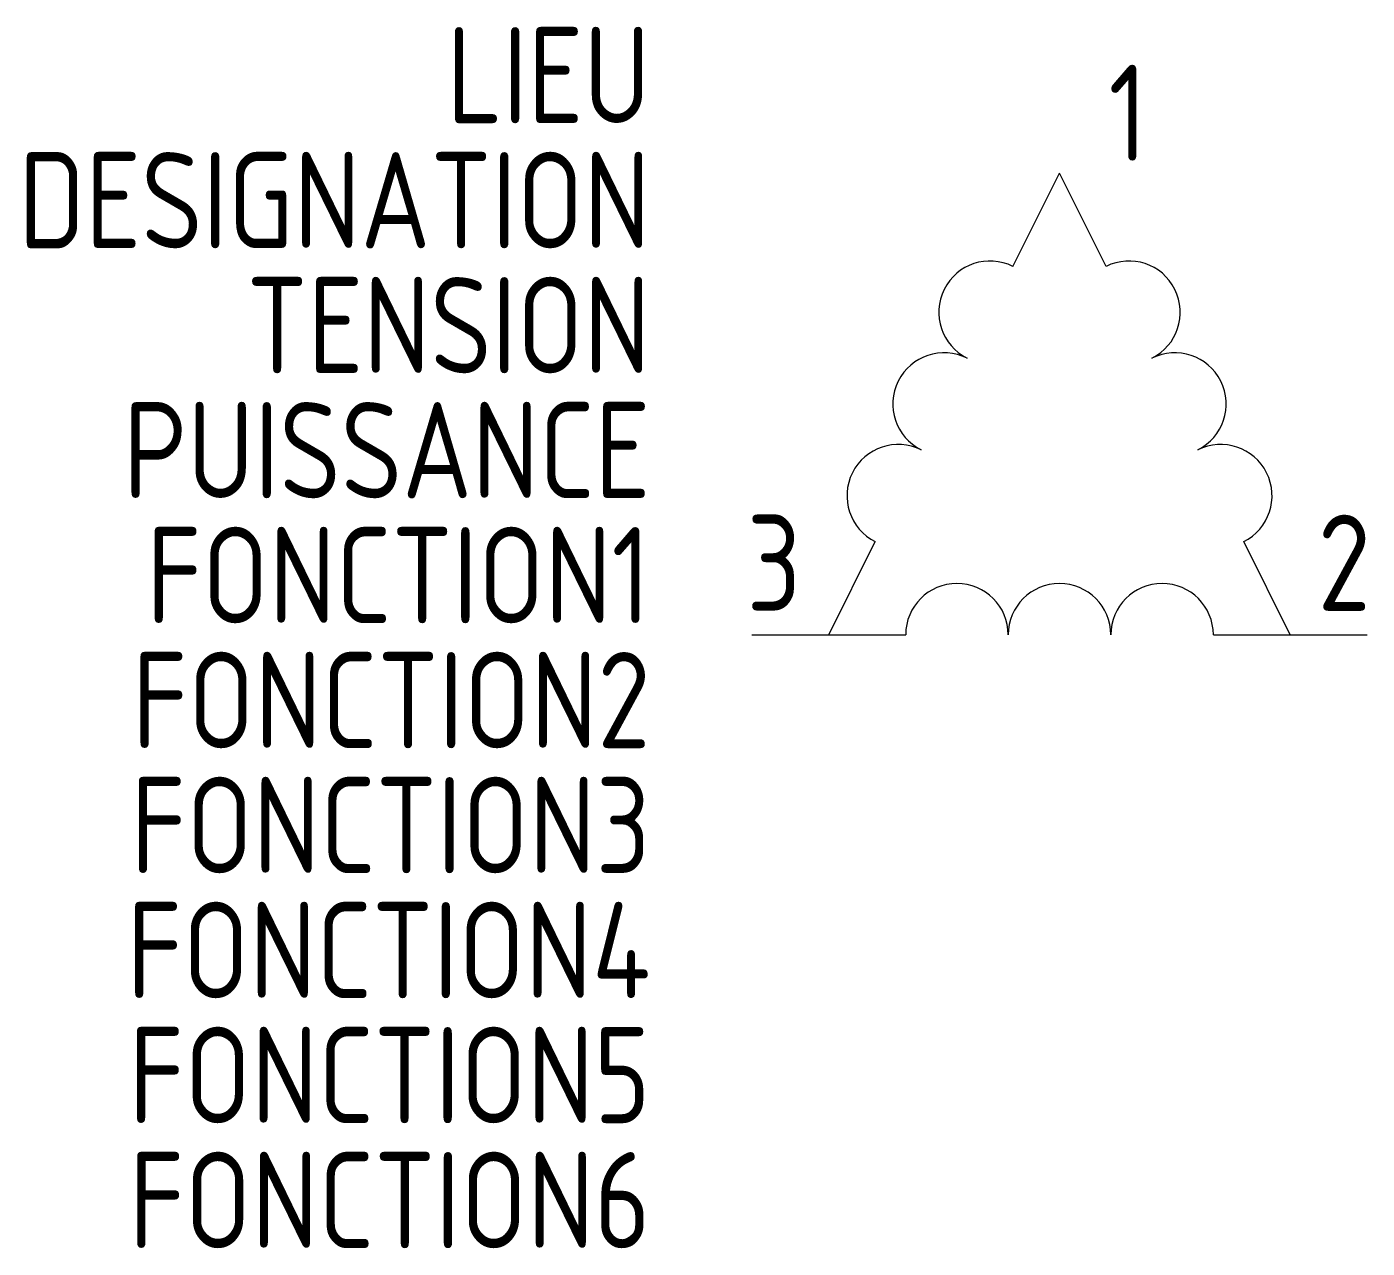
# Model space of a CAD drawing. Extents: x -1611.5 to -1576.6, y -907.5 to -875.8.
import ezdxf
from ezdxf.enums import TextEntityAlignment as Align

# ---------------------------------------------------------------- set-up
doc = ezdxf.new("R2010")
doc.units = 0
doc.header["$LTSCALE"] = 0.3
for name, color, linetype in [('SYMB_FIL', 3, 'CONTINUOUS'), ('SYMB_TXT_CONTACT', 2, 'CONTINUOUS'), ('SYMB_TXT_NOM', 3, 'CONTINUOUS')]:
    doc.layers.add(name, color=color, linetype=linetype)
doc.styles.add('NET2_5', font='isocp.shx', dxfattribs={"width": 0.9, "height": 2.5})

msp = doc.modelspace()

# ---------------------------------------------------------------- linework, layer by layer
at = {"layer": 'SYMB_FIL'}
for p, q in [((-1585.845, -882.016), (-1584.634, -879.593)), ((-1583.423, -882.016), (-1584.634, -879.593)), ((-1590.634, -891.593), (-1589.423, -889.171)), ((-1578.634, -891.593), (-1579.845, -889.171)), ((-1592.634, -891.593), (-1588.634, -891.593)), ((-1580.634, -891.593), (-1576.634, -891.593))]:
    msp.add_line(p, q, dxfattribs=at)
for centre, start, end in [((-1586.441, -883.208), 63.4349, 243.4349), ((-1582.827, -883.208), 296.5651, 116.5651), ((-1587.634, -885.593), 63.4349, 243.4349), ((-1581.634, -885.593), 296.5651, 116.5651), ((-1588.827, -887.978), 63.4349, 243.4349), ((-1580.441, -887.978), 296.5651, 116.5651), ((-1587.301, -891.593), 0, 180), ((-1584.634, -891.593), 0, 180), ((-1581.967, -891.593), 0, 180)]:
    msp.add_arc(centre, 1.333, start, end, dxfattribs=at)

# ---------------------------------------------------------------- texts
at = {"layer": 'SYMB_TXT_CONTACT', "style": 'NET2_5', "width": 0.9, "flags": 8}
for tag, p, s in [('1', (-1583.359, -879.272), 'U'), ('2', (-1577.921, -890.972), 'V')]:
    msp.add_attdef(tag, p, s, height=2.5, dxfattribs=at)
msp.add_attdef('3', text='W', height=2.5, dxfattribs=at).set_placement((-1591.347, -890.972), align=Align.RIGHT)
at = {"layer": 'SYMB_TXT_NOM', "style": 'NET2_5', "width": 0.9, "flags": 8}
for tag, text, p in [('LIEU', '', (-1595.269, -878.293)), ('DESIGNATION', 'M?', (-1595.269, -881.543)), ('TENSION', '?V', (-1595.269, -884.793)), ('PUISSANCE', '?KW', (-1595.269, -888.043)), ('FONCTION1', '', (-1595.269, -891.293)), ('FONCTION2', '', (-1595.269, -894.543)), ('FONCTION3', '', (-1595.269, -897.793)), ('FONCTION4', '', (-1595.269, -901.043)), ('FONCTION5', '', (-1595.269, -904.293)), ('FONCTION6', '', (-1595.269, -907.543))]:
    msp.add_attdef(tag, text=text, height=2.5, dxfattribs=at).set_placement(p, align=Align.RIGHT)

doc.saveas('drawing.dxf')
